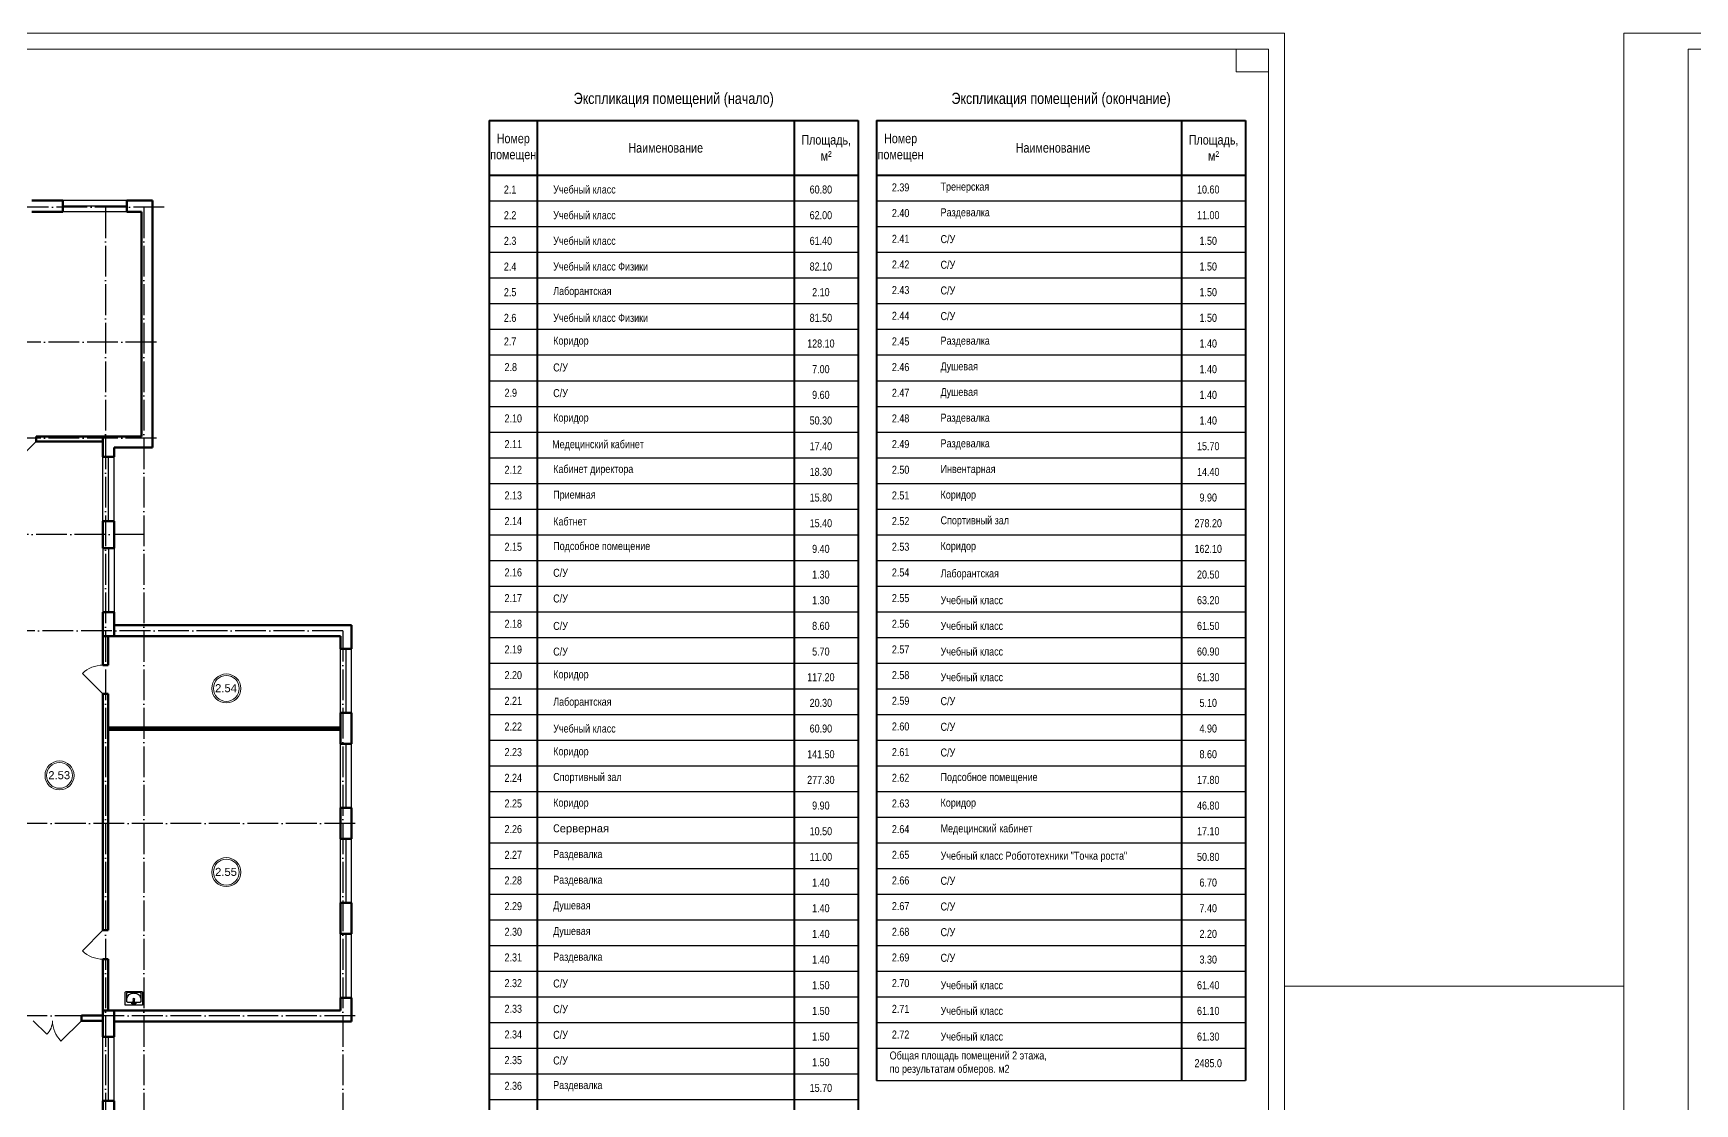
# Model space of a CAD drawing. Header units: millimetres. Extents: x 1982 to 10001982, y -1005230 to 4320529.
# Drawn here: x 2424440 to 2476205, y 1216815 to 1250181 of the extents above; entities that cross this region are included whole.
import ezdxf
from ezdxf.enums import TextEntityAlignment as Align

# ---------------------------------------------------------------- set-up
doc = ezdxf.new("R2010")
doc.units = ezdxf.units.MM
doc.linetypes.add('ACAD_ISO04W100', pattern=[30, 24, -3, 0, -3])
for name, color, linetype, lineweight in [('Level 50', 7, 'Continuous', 0), ('Двери', 250, 'Continuous', 5), ('Стены', 7, 'Continuous', 50)]:
    doc.layers.add(name, color=color, linetype=linetype, lineweight=lineweight)
for name, color, linetype in [('Окна', 127, 'Continuous'), ('Оси', 30, 'Continuous'), ('размеры оси', 163, 'Continuous')]:
    doc.layers.add(name, color=color, linetype=linetype)
doc.styles.add('_ТАБЛИЧНЫЙ(1-100)', font='arial.ttf', dxfattribs={"width": 0.8, "height": 300})
doc.styles.add('_ТЕКСТОВЫЙ', font='arial.ttf', dxfattribs={"width": 0.8})
doc.styles.add('Style-Arial', font='arial.ttf')

# ---------------------------------------------------------------- blocks, each defined once
blk = doc.blocks.new('Rac7')
at = {"color": 0}
for p, q in [((-39474, -23808), (-38988, -23808)), ((-39501, -24232), (-39501, -23830)), ((-38961, -24232), (-39501, -24232)), ((-39457, -23859), (-39457, -24115)), ((-39032, -23838), (-39430, -23838)), ((-39430, -24136), (-39253, -24136)), ((-39297, -24164), (-39253, -24164)), ((-39297, -24194), (-39297, -24164)), ((-39165, -24194), (-39297, -24194)), ((-39253, -24186), (-39253, -24094)), ((-39253, -24186), (-39209, -24186)), ((-39221, -23855), (-39241, -23855)), ((-39209, -24186), (-39209, -24094)), ((-39209, -24136), (-39032, -24136)), ((-39209, -24164), (-39165, -24164)), ((-39165, -24164), (-39165, -24194)), ((-39005, -24115), (-39005, -23859)), ((-39005, -23859), (-39005, -23859)), ((-38961, -23830), (-38961, -24232))]:
    blk.add_line(p, q, dxfattribs=at)
at = {"color": 0, "extrusion": (0, 0, -1)}
for centre, major_axis, start_param, end_param in [((-39474, -23830), (-27, 0), 0, 1.570796), ((-38988, -23830), (-27, 0), 1.570796, 3.141593), ((-39430, -23859), (-27, 0), 0, 1.570796), ((-39430, -24115), (-27, 0), -1.570796, 0), ((-39241, -24007), (-194, 0), 0, 1.570796), ((-39231, -24104), (-25.3, 0), 0.552816, 2.588777), ((-39221, -24007), (-194, 0), 1.570796, 3.141593), ((-39032, -23859), (-27, 0), 1.570796, 3.141593), ((-39032, -24115), (-27, 0), -3.141593, -1.570796)]:
    blk.add_ellipse(centre, major_axis=major_axis, ratio=0.785714, start_param=start_param, end_param=end_param, dxfattribs=at)
blk.add_ellipse((-39231, -24048), major_axis=(-27.9, 0), ratio=0.785714, dxfattribs=at)
blk = doc.blocks.new('*U49')
at = {"color": 7, "linetype": 'Continuous', "lineweight": 0}
for p, q in [((-63.075, 0), (-68.362, 0)), ((68.362, 0), (63.075, 0))]:
    blk.add_line(p, q, dxfattribs=at)
at = {"color": 7, "linetype": 'Continuous', "lineweight": 0, "flags": 128}
blk.add_lwpolyline([(63.075, 29.7), (63.075, -29.7), (-63.075, -29.7), (-63.075, 29.7), (63.075, 29.7)], close=True, dxfattribs=at)
at = {"layer": 'Level 50', "color": 7, "linetype": 'Continuous', "lineweight": 13}
for p, q in [((-61.075, 29.2), (-61.075, -29.2)), ((62.575, 29.2), (-61.075, 29.2)), ((61.575, 29.2), (61.575, 28.5)), ((62.575, 29.2), (62.575, -29.2)), ((61.575, 28.5), (62.575, 28.5))]:
    blk.add_line(p, q, dxfattribs=at)

msp = doc.modelspace()

# ---------------------------------------------------------------- linework, layer by layer
at = {"color": 0, "linetype": 'ByBlock', "lineweight": 40}
for p, q in [((2438644.978, 1247464.856), (2450144.978, 1247464.856)), ((2438644.978, 1247464.856), (2438644.978, 1215352.43)), ((2440144.978, 1247464.856), (2440144.978, 1215352.43)), ((2448144.978, 1247464.856), (2448144.978, 1215352.43)), ((2450144.978, 1247464.856), (2450144.978, 1215352.43)), ((2450713.051, 1247464.856), (2462213.051, 1247464.856)), ((2450713.051, 1247464.856), (2450713.051, 1217536.467)), ((2460213.051, 1247464.856), (2460213.051, 1217536.467)), ((2462213.051, 1247464.856), (2462213.051, 1217536.467)), ((2438644.978, 1245752.43), (2450144.978, 1245752.43)), ((2450713.051, 1245752.43), (2462213.051, 1245752.43))]:
    msp.add_line(p, q, dxfattribs=at)
at = {"color": 0, "linetype": 'ByBlock', "lineweight": -2}
for p, q in [((2438644.978, 1244952.43), (2450144.978, 1244952.43)), ((2450713.051, 1244952.43), (2462213.051, 1244952.43)), ((2438644.978, 1244152.43), (2450144.978, 1244152.43)), ((2450713.051, 1244152.43), (2462213.051, 1244152.43)), ((2438644.978, 1243352.43), (2450144.978, 1243352.43)), ((2450713.051, 1243352.43), (2462213.051, 1243352.43)), ((2438644.978, 1242552.43), (2450144.978, 1242552.43)), ((2450713.051, 1242552.43), (2462213.051, 1242552.43)), ((2438644.978, 1241752.43), (2450144.978, 1241752.43)), ((2450713.051, 1241752.43), (2462213.051, 1241752.43)), ((2438644.978, 1240952.43), (2450144.978, 1240952.43)), ((2450713.051, 1240952.43), (2462213.051, 1240952.43)), ((2438644.978, 1240152.43), (2450144.978, 1240152.43)), ((2450713.051, 1240152.43), (2462213.051, 1240152.43)), ((2438644.978, 1239352.43), (2450144.978, 1239352.43)), ((2450713.051, 1239352.43), (2462213.051, 1239352.43)), ((2438644.978, 1238552.43), (2450144.978, 1238552.43)), ((2450713.051, 1238552.43), (2462213.051, 1238552.43)), ((2438644.978, 1237752.43), (2450144.978, 1237752.43)), ((2450713.051, 1237752.43), (2462213.051, 1237752.43)), ((2438644.978, 1236952.43), (2450144.978, 1236952.43)), ((2450713.051, 1236952.43), (2462213.051, 1236952.43)), ((2438644.978, 1236152.43), (2450144.978, 1236152.43)), ((2450713.051, 1236152.43), (2462213.051, 1236152.43)), ((2438644.978, 1235352.43), (2450144.978, 1235352.43)), ((2450713.051, 1235352.43), (2462213.051, 1235352.43)), ((2438644.978, 1234552.43), (2450144.978, 1234552.43)), ((2450713.051, 1234552.43), (2462213.051, 1234552.43)), ((2438644.978, 1233752.43), (2450144.978, 1233752.43)), ((2450713.051, 1233752.43), (2462213.051, 1233752.43)), ((2438644.978, 1232952.43), (2450144.978, 1232952.43)), ((2450713.051, 1232952.43), (2462213.051, 1232952.43)), ((2438644.978, 1232152.43), (2450144.978, 1232152.43)), ((2450713.051, 1232152.43), (2462213.051, 1232152.43)), ((2438644.978, 1231352.43), (2450144.978, 1231352.43)), ((2450713.051, 1231352.43), (2462213.051, 1231352.43)), ((2438644.978, 1230552.43), (2450144.978, 1230552.43)), ((2450713.051, 1230552.43), (2462213.051, 1230552.43)), ((2438644.978, 1229752.43), (2450144.978, 1229752.43)), ((2450713.051, 1229752.43), (2462213.051, 1229752.43)), ((2438644.978, 1228952.43), (2450144.978, 1228952.43)), ((2450713.051, 1228952.43), (2462213.051, 1228952.43)), ((2438644.978, 1228152.43), (2450144.978, 1228152.43)), ((2450713.051, 1228152.43), (2462213.051, 1228152.43)), ((2438644.978, 1227352.43), (2450144.978, 1227352.43)), ((2450713.051, 1227352.43), (2462213.051, 1227352.43)), ((2438644.978, 1226552.43), (2450144.978, 1226552.43)), ((2450713.051, 1226552.43), (2462213.051, 1226552.43)), ((2438644.978, 1225752.43), (2450144.978, 1225752.43)), ((2450713.051, 1225752.43), (2462213.051, 1225752.43)), ((2438644.978, 1224952.43), (2450144.978, 1224952.43)), ((2450713.051, 1224952.43), (2462213.051, 1224952.43)), ((2438644.978, 1224152.43), (2450144.978, 1224152.43)), ((2450713.051, 1224152.43), (2462213.051, 1224152.43)), ((2438644.978, 1223352.43), (2450144.978, 1223352.43)), ((2450713.051, 1223352.43), (2462213.051, 1223352.43)), ((2438644.978, 1222552.43), (2450144.978, 1222552.43)), ((2450713.051, 1222552.43), (2462213.051, 1222552.43)), ((2438644.978, 1221752.43), (2450144.978, 1221752.43)), ((2450713.051, 1221752.43), (2462213.051, 1221752.43)), ((2438644.978, 1220952.43), (2450144.978, 1220952.43)), ((2450713.051, 1220952.43), (2462213.051, 1220952.43)), ((2438644.978, 1220152.43), (2450144.978, 1220152.43)), ((2450713.051, 1220152.43), (2462213.051, 1220152.43)), ((2438644.978, 1219352.43), (2450144.978, 1219352.43)), ((2450713.051, 1219352.43), (2462213.051, 1219352.43)), ((2438644.978, 1218552.43), (2450144.978, 1218552.43)), ((2450713.051, 1218552.43), (2462213.051, 1218552.43)), ((2450713.051, 1218552.43), (2462213.051, 1218552.43)), ((2438644.978, 1217752.43), (2450144.978, 1217752.43)), ((2438644.978, 1216952.43), (2450144.978, 1216952.43))]:
    msp.add_line(p, q, dxfattribs=at)
msp.add_line((2434010.421, 1219725.29), (2426610.421, 1219725.29))
at = {"color": 7, "linetype": 'Continuous', "lineweight": 13}
for centre, radius in [((2430456.897, 1229760.343), 452.013), ((2430456.897, 1229760.343), 402.013), ((2425260.017, 1227049.038), 452.013), ((2425260.017, 1227049.038), 402.013), ((2430456.897, 1224035.474), 452.013), ((2430456.897, 1224035.474), 402.013)]:
    msp.add_circle(centre, radius, dxfattribs=at)
at = {"layer": 'Двери'}
for p, q in [((2424529.252, 1237455.29), (2423892.856, 1236818.894)), ((2426610.425, 1229587.065), (2425974.026, 1230223.464)), ((2426610.425, 1222221.242), (2425974.026, 1221584.843)), ((2424440.421, 1219405.29), (2424864.685, 1218981.026)), ((2425940.421, 1219405.29), (2425304.025, 1218768.894))]:
    msp.add_line(p, q, dxfattribs=at)
for centre, radius, start, end in [((2426610.425, 1229587.065), 900.004, 90, 135), ((2426610.425, 1222221.242), 900.004, 225, 270), ((2424440.421, 1219405.29), 600, 315, 0), ((2425940.421, 1219405.29), 900, 180, 225)]:
    msp.add_arc(centre, radius, start, end, dxfattribs=at)
at = {"layer": 'Окна'}
for p, q in [((2427360.421, 1244965.29), (2425360.421, 1244965.29)), ((2427360.421, 1244790.29), (2425360.421, 1244790.29)), ((2427360.421, 1244615.29), (2425360.421, 1244615.29)), ((2426610.421, 1234975.29), (2426610.421, 1236975.29)), ((2426785.421, 1234975.29), (2426785.421, 1236975.29)), ((2426960.421, 1234975.29), (2426960.421, 1236975.29)), ((2426610.421, 1234865.29), (2426610.421, 1234975.29)), ((2426960.421, 1234865.29), (2426960.421, 1234975.29)), ((2426610.421, 1234135.29), (2426610.421, 1232135.29)), ((2426785.421, 1234135.29), (2426785.421, 1232135.29)), ((2426960.421, 1234135.29), (2426960.421, 1232135.29)), ((2434010.421, 1228995.29), (2434010.421, 1230995.29)), ((2434185.421, 1228995.29), (2434185.421, 1230995.29)), ((2434360.421, 1228995.29), (2434360.421, 1230995.29)), ((2434010.421, 1226035.29), (2434010.421, 1228035.29)), ((2434185.421, 1226035.29), (2434185.421, 1228035.29)), ((2434360.421, 1226035.29), (2434360.421, 1228035.29)), ((2434010.421, 1223075.29), (2434010.421, 1225075.29)), ((2434185.421, 1223075.29), (2434185.421, 1225075.29)), ((2434360.421, 1223075.29), (2434360.421, 1225075.29)), ((2434010.421, 1220115.29), (2434010.421, 1222115.29)), ((2434185.421, 1220115.29), (2434185.421, 1222115.29)), ((2434360.421, 1220115.29), (2434360.421, 1222115.29)), ((2426610.421, 1216905.29), (2426610.421, 1218905.29)), ((2426785.421, 1216905.29), (2426785.421, 1218905.29)), ((2426960.421, 1216905.29), (2426960.421, 1218905.29))]:
    msp.add_line(p, q, dxfattribs=at)
at = {"layer": 'Оси', "linetype": 'ACAD_ISO04W100', "ltscale": 40}
for p, q in [((2428521.122, 1244755.29), (2343540.724, 1244755.29)), ((2426690.421, 1244755.29), (2426690.421, 1200733.913)), ((2427890.421, 1244755.29), (2427890.421, 1200733.913)), ((2428276.32, 1240555.29), (2343540.724, 1240555.29)), ((2428276.32, 1237555.29), (2343540.724, 1237555.29)), ((2427890.421, 1234555.29), (2343540.724, 1234555.29)), ((2434090.421, 1231555.29), (2343540.724, 1231555.29)), ((2434090.421, 1231555.29), (2434090.421, 1200733.913)), ((2434475.298, 1225555.29), (2343540.724, 1225555.29)), ((2434475.298, 1219555.29), (2343540.724, 1219555.29))]:
    msp.add_line(p, q, dxfattribs=at)
at = {"layer": 'размеры оси', "color": 7, "lineweight": 30}
msp.add_line((2450713.051, 1217536.467), (2462213.051, 1217536.467), dxfattribs=at)
at = {"layer": 'Стены'}
for p, q in [((2425360.421, 1244965.29), (2424400.421, 1244965.29)), ((2425360.421, 1244615.29), (2425360.421, 1244965.29)), ((2428160.421, 1244965.29), (2427360.421, 1244965.29)), ((2427360.421, 1244615.29), (2427360.421, 1244965.29)), ((2428160.421, 1244965.29), (2428160.421, 1237265.29)), ((2425360.421, 1244615.29), (2424400.421, 1244615.29)), ((2427810.421, 1244615.29), (2427360.421, 1244615.29)), ((2427810.421, 1244615.29), (2427810.421, 1237615.29)), ((2424529.252, 1237615.29), (2427810.421, 1237615.29)), ((2424529.252, 1237615.29), (2424529.252, 1237455.29)), ((2424529.252, 1237455.29), (2426610.421, 1237455.29)), ((2426610.421, 1236975.29), (2426610.421, 1237615.29)), ((2428160.421, 1237265.29), (2426960.421, 1237265.29)), ((2426960.421, 1236975.29), (2426960.421, 1237265.29)), ((2426610.421, 1236975.29), (2426960.421, 1236975.29)), ((2426610.421, 1234135.29), (2426610.421, 1234975.29)), ((2426610.421, 1234975.29), (2426960.421, 1234975.29)), ((2426960.421, 1234135.29), (2426960.421, 1234975.29)), ((2426610.421, 1234135.29), (2426960.421, 1234135.29)), ((2426610.421, 1230487.073), (2426610.421, 1232135.29)), ((2426610.421, 1232135.29), (2426960.421, 1232135.29)), ((2426960.421, 1231385.29), (2426960.421, 1232135.29)), ((2434360.421, 1231735.29), (2426960.421, 1231735.29)), ((2434360.421, 1230995.29), (2434360.421, 1231735.29)), ((2434010.421, 1231385.29), (2426610.421, 1231385.29)), ((2426770.421, 1230487.073), (2426770.421, 1231385.29)), ((2426960.421, 1231385.29), (2434010.421, 1231385.29)), ((2434010.421, 1230995.29), (2434010.421, 1231385.29)), ((2434360.421, 1230995.29), (2434010.421, 1230995.29)), ((2426610.421, 1230487.073), (2426770.421, 1230487.073)), ((2426610.421, 1222221.234), (2426610.421, 1229587.073)), ((2426610.421, 1229587.073), (2426770.421, 1229587.073)), ((2426770.421, 1222221.234), (2426770.421, 1229587.073)), ((2434010.421, 1228035.29), (2434010.421, 1228995.29)), ((2434360.421, 1228995.29), (2434010.421, 1228995.29)), ((2434360.421, 1228035.29), (2434360.421, 1228995.29)), ((2434010.421, 1228545.29), (2426770.421, 1228545.29)), ((2434010.421, 1228465.29), (2426770.421, 1228465.29)), ((2434360.421, 1228035.29), (2434010.421, 1228035.29)), ((2434010.421, 1225075.29), (2434010.421, 1226035.29)), ((2434360.421, 1226035.29), (2434010.421, 1226035.29)), ((2434360.421, 1225075.29), (2434360.421, 1226035.29)), ((2434360.421, 1225075.29), (2434010.421, 1225075.29)), ((2434010.421, 1222115.29), (2434010.421, 1223075.29)), ((2434360.421, 1223075.29), (2434010.421, 1223075.29)), ((2434360.421, 1222115.29), (2434360.421, 1223075.29)), ((2426610.421, 1222221.234), (2426770.421, 1222221.234)), ((2434360.421, 1222115.29), (2434010.421, 1222115.29)), ((2426610.421, 1219405.29), (2426610.421, 1221321.234)), ((2426610.421, 1221321.234), (2426770.421, 1221321.234)), ((2426770.421, 1219725.29), (2426770.421, 1221321.234)), ((2434010.421, 1219725.29), (2434010.421, 1220115.29)), ((2434360.421, 1220115.29), (2434010.421, 1220115.29)), ((2434360.421, 1219375.29), (2434360.421, 1220115.29)), ((2426610.421, 1219725.29), (2434010.421, 1219725.29)), ((2426960.421, 1219375.29), (2426960.421, 1219725.29)), ((2425940.421, 1219565.29), (2426610.421, 1219565.29)), ((2425940.421, 1219565.29), (2425940.421, 1219405.29)), ((2425940.421, 1219405.29), (2426610.421, 1219405.29)), ((2426610.421, 1218905.29), (2426610.421, 1219405.29)), ((2426960.421, 1218905.29), (2426960.421, 1219375.29)), ((2434360.421, 1219375.29), (2426960.421, 1219375.29)), ((2426610.421, 1218905.29), (2426960.421, 1218905.29)), ((2426610.421, 1216205.29), (2426610.421, 1216905.29)), ((2426610.421, 1216905.29), (2426960.421, 1216905.29)), ((2426960.421, 1216205.29), (2426960.421, 1216905.29))]:
    msp.add_line(p, q, dxfattribs=at)

# ---------------------------------------------------------------- block references
at = {"layer": 'Level 50', "color": 7, "linetype": 'Continuous', "lineweight": 13, "xscale": 1000, "yscale": 1000, "zscale": 1000}
for p in [(2400346.849, 1220481.21), (2537071.824, 1220481.21)]:
    msp.add_blockref('*U49', p, dxfattribs=at)
at = {"layer": 'размеры оси', "color": 7, "lineweight": 0}
msp.add_blockref('Rac7', (2466806.513, 1244121.689), dxfattribs=at)

# ---------------------------------------------------------------- texts
at = {"color": 7, "linetype": 'Continuous', "lineweight": 13, "style": 'Style-Arial'}
for s, p in [('2.54', (2430106.784, 1229893.093)), ('2.53', (2424909.904, 1227181.787)), ('2.55', (2430106.784, 1224168.224))]:
    msp.add_text(s, height=250, dxfattribs=at).set_placement(p, align=Align.TOP_LEFT)
at = {"color": 0, "linetype": 'ByBlock', "lineweight": -2, "attachment_point": 5}
for s, insert, char_height, width, style in [('Экспликация помещений (начало)', (2444394.978, 1248098.189), 350, 10900, '_ТЕКСТОВЫЙ'), ('Экспликация помещений (окончание)', (2456463.051, 1248098.189), 350, 10900, '_ТЕКСТОВЫЙ'), ('Номер помещен', (2439394.978, 1246608.643), 300, 1300, '_ТАБЛИЧНЫЙ(1-100)'), ('Площадь, м²', (2449144.978, 1246608.643), 300, 1800, '_ТАБЛИЧНЫЙ(1-100)'), ('Номер помещен', (2451463.051, 1246608.643), 300, 1300, '_ТАБЛИЧНЫЙ(1-100)'), ('Площадь, м²', (2461213.051, 1246608.643), 300, 1800, '_ТАБЛИЧНЫЙ(1-100)'), ('Наименование', (2444144.978, 1246608.643), 300, 7800, '_ТАБЛИЧНЫЙ(1-100)'), ('Наименование', (2456213.051, 1246608.643), 300, 7800, '_ТАБЛИЧНЫЙ(1-100)'), ('\\pxql;Учебный класс', (2447063.596, 1245308.889), 250, 12845.89456, '_ТАБЛИЧНЫЙ(1-100)'), ('\\pxql;2.39', (2455091.33, 1245374.201), 250, 7800, '_ТАБЛИЧНЫЙ(1-100)'), ('\\pxql;Тренерская', (2459131.668, 1245362.745), 250, 12845.89456, '_ТАБЛИЧНЫЙ(1-100)'), ('2.1', (2439297.336, 1245308.889), 250, 7800, '_ТАБЛИЧНЫЙ(1-100)'), ('60.80', (2448978.902, 1245308.889), 250, 7800, '_ТАБЛИЧНЫЙ(1-100)'), ('10.60', (2461046.975, 1245308.889), 250, 7800, '_ТАБЛИЧНЫЙ(1-100)'), ('2.2', (2439297.336, 1244508.889), 250, 7800, '_ТАБЛИЧНЫЙ(1-100)'), ('\\pxql;Учебный класс', (2447063.596, 1244508.889), 250, 12845.89456, '_ТАБЛИЧНЫЙ(1-100)'), ('62.00', (2448978.902, 1244508.889), 250, 7800, '_ТАБЛИЧНЫЙ(1-100)'), ('\\pxql;2.40', (2455091.33, 1244574.201), 250, 7800, '_ТАБЛИЧНЫЙ(1-100)'), ('\\pxql;Раздевалка', (2459131.668, 1244562.745), 250, 12845.89456, '_ТАБЛИЧНЫЙ(1-100)'), ('11.00', (2461046.975, 1244508.889), 250, 7800, '_ТАБЛИЧНЫЙ(1-100)'), ('\\pxql;2.41', (2455091.33, 1243774.201), 250, 7800, '_ТАБЛИЧНЫЙ(1-100)'), ('\\pxql;С/У', (2459131.668, 1243762.745), 250, 12845.89456, '_ТАБЛИЧНЫЙ(1-100)'), ('2.3', (2439297.336, 1243708.889), 250, 7800, '_ТАБЛИЧНЫЙ(1-100)'), ('\\pxql;Учебный класс', (2447063.596, 1243708.889), 250, 12845.89456, '_ТАБЛИЧНЫЙ(1-100)'), ('61.40', (2448978.902, 1243708.889), 250, 7800, '_ТАБЛИЧНЫЙ(1-100)'), ('1.50', (2461046.975, 1243708.889), 250, 7800, '_ТАБЛИЧНЫЙ(1-100)'), ('2.4', (2439297.336, 1242908.889), 250, 7800, '_ТАБЛИЧНЫЙ(1-100)'), ('\\pxql;Учебный класс Физики', (2447063.596, 1242908.889), 250, 12845.89456, '_ТАБЛИЧНЫЙ(1-100)'), ('82.10', (2448978.902, 1242908.889), 250, 7800, '_ТАБЛИЧНЫЙ(1-100)'), ('\\pxql;2.42', (2455091.33, 1242974.201), 250, 7800, '_ТАБЛИЧНЫЙ(1-100)'), ('\\pxql;С/У', (2459131.668, 1242962.745), 250, 12845.89456, '_ТАБЛИЧНЫЙ(1-100)'), ('1.50', (2461046.975, 1242908.889), 250, 7800, '_ТАБЛИЧНЫЙ(1-100)'), ('2.5', (2439297.336, 1242108.889), 250, 7800, '_ТАБЛИЧНЫЙ(1-100)'), ('\\pxql;Лаборантская', (2447063.596, 1242108.889), 250, 12845.89456, '_ТАБЛИЧНЫЙ(1-100)'), ('2.10', (2448978.902, 1242108.889), 250, 7800, '_ТАБЛИЧНЫЙ(1-100)'), ('\\pxql;2.43', (2455091.33, 1242174.201), 250, 7800, '_ТАБЛИЧНЫЙ(1-100)'), ('\\pxql;С/У', (2459131.668, 1242162.745), 250, 12845.89456, '_ТАБЛИЧНЫЙ(1-100)'), ('1.50', (2461046.975, 1242108.889), 250, 7800, '_ТАБЛИЧНЫЙ(1-100)'), ('2.6', (2439297.336, 1241308.889), 250, 7800, '_ТАБЛИЧНЫЙ(1-100)'), ('\\pxql;Учебный класс Физики', (2447063.596, 1241308.889), 250, 12845.89456, '_ТАБЛИЧНЫЙ(1-100)'), ('81.50', (2448978.902, 1241308.889), 250, 7800, '_ТАБЛИЧНЫЙ(1-100)'), ('\\pxql;2.44', (2455091.33, 1241374.201), 250, 7800, '_ТАБЛИЧНЫЙ(1-100)'), ('\\pxql;С/У', (2459131.668, 1241362.745), 250, 12845.89456, '_ТАБЛИЧНЫЙ(1-100)'), ('1.50', (2461046.975, 1241308.889), 250, 7800, '_ТАБЛИЧНЫЙ(1-100)'), ('2.7', (2439297.336, 1240574.201), 250, 7800, '_ТАБЛИЧНЫЙ(1-100)'), ('\\pxql;Коридор', (2447063.596, 1240562.745), 250, 12845.89456, '_ТАБЛИЧНЫЙ(1-100)'), ('128.10', (2448978.902, 1240508.889), 250, 7800, '_ТАБЛИЧНЫЙ(1-100)'), ('\\pxql;2.45', (2455091.33, 1240574.201), 250, 7800, '_ТАБЛИЧНЫЙ(1-100)'), ('\\pxql;Раздевалка', (2459131.668, 1240562.745), 250, 12845.89456, '_ТАБЛИЧНЫЙ(1-100)'), ('1.40', (2461046.975, 1240508.889), 250, 7800, '_ТАБЛИЧНЫЙ(1-100)'), ('\\pxql;2.8', (2443023.257, 1239774.201), 250, 7800, '_ТАБЛИЧНЫЙ(1-100)'), ('\\pxql;С/У', (2447063.596, 1239762.745), 250, 12845.89456, '_ТАБЛИЧНЫЙ(1-100)'), ('7.00', (2448978.902, 1239708.889), 250, 7800, '_ТАБЛИЧНЫЙ(1-100)'), ('\\pxql;2.46', (2455091.33, 1239774.201), 250, 7800, '_ТАБЛИЧНЫЙ(1-100)'), ('\\pxql;Душевая', (2459131.668, 1239762.745), 250, 12845.89456, '_ТАБЛИЧНЫЙ(1-100)'), ('1.40', (2461046.975, 1239708.889), 250, 7800, '_ТАБЛИЧНЫЙ(1-100)'), ('\\pxql;2.9', (2443023.257, 1238974.201), 250, 7800, '_ТАБЛИЧНЫЙ(1-100)'), ('\\pxql;С/У', (2447063.596, 1238962.745), 250, 12845.89456, '_ТАБЛИЧНЫЙ(1-100)'), ('9.60', (2448978.902, 1238908.889), 250, 7800, '_ТАБЛИЧНЫЙ(1-100)'), ('\\pxql;2.47', (2455091.33, 1238974.201), 250, 7800, '_ТАБЛИЧНЫЙ(1-100)'), ('\\pxql;Душевая', (2459131.668, 1238962.745), 250, 12845.89456, '_ТАБЛИЧНЫЙ(1-100)'), ('1.40', (2461046.975, 1238908.889), 250, 7800, '_ТАБЛИЧНЫЙ(1-100)'), ('\\pxql;2.10', (2443023.257, 1238174.201), 250, 7800, '_ТАБЛИЧНЫЙ(1-100)'), ('\\pxql;Коридор', (2447063.596, 1238162.745), 250, 12845.89456, '_ТАБЛИЧНЫЙ(1-100)'), ('50.30', (2448978.902, 1238108.889), 250, 7800, '_ТАБЛИЧНЫЙ(1-100)'), ('\\pxql;2.48', (2455091.33, 1238174.201), 250, 7800, '_ТАБЛИЧНЫЙ(1-100)'), ('\\pxql;Раздевалка', (2459131.668, 1238162.745), 250, 12845.89456, '_ТАБЛИЧНЫЙ(1-100)'), ('1.40', (2461046.975, 1238108.889), 250, 7800, '_ТАБЛИЧНЫЙ(1-100)'), ('\\pxql;2.11', (2443023.257, 1237374.201), 250, 7800, '_ТАБЛИЧНЫЙ(1-100)'), ('\\pxql;Медецинский кабинет', (2447031.069, 1237336.198), 250, 12845.89456, '_ТАБЛИЧНЫЙ(1-100)'), ('17.40', (2448978.902, 1237308.889), 250, 7800, '_ТАБЛИЧНЫЙ(1-100)'), ('\\pxql;2.49', (2455091.33, 1237374.201), 250, 7800, '_ТАБЛИЧНЫЙ(1-100)'), ('\\pxql;Раздевалка', (2459131.668, 1237362.745), 250, 12845.89456, '_ТАБЛИЧНЫЙ(1-100)'), ('15.70', (2461046.975, 1237308.889), 250, 7800, '_ТАБЛИЧНЫЙ(1-100)'), ('\\pxql;2.12', (2443023.257, 1236574.201), 250, 7800, '_ТАБЛИЧНЫЙ(1-100)'), ('\\pxql;Кабинет директора', (2447063.596, 1236562.745), 250, 12845.89456, '_ТАБЛИЧНЫЙ(1-100)'), ('\\pxql;2.50', (2455091.33, 1236574.201), 250, 7800, '_ТАБЛИЧНЫЙ(1-100)'), ('\\pxql;Инвентарная ', (2459131.668, 1236562.745), 250, 12845.89456, '_ТАБЛИЧНЫЙ(1-100)'), ('18.30', (2448978.902, 1236508.889), 250, 7800, '_ТАБЛИЧНЫЙ(1-100)'), ('14.40', (2461046.975, 1236508.889), 250, 7800, '_ТАБЛИЧНЫЙ(1-100)'), ('\\pxql;2.13', (2443023.257, 1235774.201), 250, 7800, '_ТАБЛИЧНЫЙ(1-100)'), ('\\pxql;Приемная', (2447063.596, 1235762.745), 250, 12845.89456, '_ТАБЛИЧНЫЙ(1-100)'), ('15.80', (2448978.902, 1235708.889), 250, 7800, '_ТАБЛИЧНЫЙ(1-100)'), ('\\pxql;2.51', (2455091.33, 1235774.201), 250, 7800, '_ТАБЛИЧНЫЙ(1-100)'), ('\\pxql;Коридор', (2459131.668, 1235762.745), 250, 12845.89456, '_ТАБЛИЧНЫЙ(1-100)'), ('9.90', (2461046.975, 1235708.889), 250, 7800, '_ТАБЛИЧНЫЙ(1-100)'), ('\\pxql;2.14', (2443023.257, 1234974.201), 250, 7800, '_ТАБЛИЧНЫЙ(1-100)'), ('\\pxql;Кабтнет', (2447063.596, 1234962.745), 250, 12845.89456, '_ТАБЛИЧНЫЙ(1-100)'), ('\\pxql;2.52', (2455091.33, 1234974.201), 250, 7800, '_ТАБЛИЧНЫЙ(1-100)'), ('\\pxql;Спортивный зал', (2459131.668, 1234962.745), 250, 12845.89456, '_ТАБЛИЧНЫЙ(1-100)'), ('15.40', (2448978.902, 1234908.889), 250, 7800, '_ТАБЛИЧНЫЙ(1-100)'), ('278.20', (2461046.975, 1234908.889), 250, 7800, '_ТАБЛИЧНЫЙ(1-100)'), ('\\pxql;2.15', (2443023.257, 1234174.201), 250, 7800, '_ТАБЛИЧНЫЙ(1-100)'), ('\\pxql;Подсобное помещение', (2447063.596, 1234162.745), 250, 12845.89456, '_ТАБЛИЧНЫЙ(1-100)'), ('9.40', (2448978.902, 1234108.889), 250, 7800, '_ТАБЛИЧНЫЙ(1-100)'), ('\\pxql;2.53', (2455091.33, 1234174.201), 250, 7800, '_ТАБЛИЧНЫЙ(1-100)'), ('\\pxql;Коридор', (2459131.668, 1234162.745), 250, 12845.89456, '_ТАБЛИЧНЫЙ(1-100)'), ('162.10', (2461046.975, 1234108.889), 250, 7800, '_ТАБЛИЧНЫЙ(1-100)'), ('\\pxql;2.16', (2443023.257, 1233374.201), 250, 7800, '_ТАБЛИЧНЫЙ(1-100)'), ('\\pxql;С/У', (2447063.596, 1233362.745), 250, 12845.89456, '_ТАБЛИЧНЫЙ(1-100)'), ('1.30', (2448978.902, 1233308.889), 250, 7800, '_ТАБЛИЧНЫЙ(1-100)'), ('\\pxql;2.54', (2455091.33, 1233374.201), 250, 7800, '_ТАБЛИЧНЫЙ(1-100)'), ('\\pxql;Лаборантская', (2459131.668, 1233308.889), 250, 12845.89456, '_ТАБЛИЧНЫЙ(1-100)'), ('20.50', (2461046.975, 1233308.889), 250, 7800, '_ТАБЛИЧНЫЙ(1-100)'), ('\\pxql;2.17', (2443023.257, 1232574.201), 250, 7800, '_ТАБЛИЧНЫЙ(1-100)'), ('\\pxql;С/У', (2447063.596, 1232562.745), 250, 12845.89456, '_ТАБЛИЧНЫЙ(1-100)'), ('1.30', (2448978.902, 1232508.889), 250, 7800, '_ТАБЛИЧНЫЙ(1-100)'), ('\\pxql;2.55', (2455091.33, 1232574.201), 250, 7800, '_ТАБЛИЧНЫЙ(1-100)'), ('\\pxql;Учебный класс ', (2459131.668, 1232508.889), 250, 12845.89456, '_ТАБЛИЧНЫЙ(1-100)'), ('63.20', (2461046.975, 1232508.889), 250, 7800, '_ТАБЛИЧНЫЙ(1-100)'), ('\\pxql;2.18', (2443023.257, 1231774.201), 250, 7800, '_ТАБЛИЧНЫЙ(1-100)'), ('\\pxql;С/У', (2447063.596, 1231706.532), 250, 12845.89456, '_ТАБЛИЧНЫЙ(1-100)'), ('8.60', (2448978.902, 1231708.889), 250, 7800, '_ТАБЛИЧНЫЙ(1-100)'), ('\\pxql;2.56', (2455091.33, 1231774.201), 250, 7800, '_ТАБЛИЧНЫЙ(1-100)'), ('\\pxql;Учебный класс ', (2459131.668, 1231708.889), 250, 12845.89456, '_ТАБЛИЧНЫЙ(1-100)'), ('61.50', (2461046.975, 1231708.889), 250, 7800, '_ТАБЛИЧНЫЙ(1-100)'), ('\\pxql;2.19', (2443023.257, 1230974.201), 250, 7800, '_ТАБЛИЧНЫЙ(1-100)'), ('\\pxql;С/У', (2447063.596, 1230906.532), 250, 12845.89456, '_ТАБЛИЧНЫЙ(1-100)'), ('5.70', (2448978.902, 1230908.889), 250, 7800, '_ТАБЛИЧНЫЙ(1-100)'), ('\\pxql;2.57', (2455091.33, 1230974.201), 250, 7800, '_ТАБЛИЧНЫЙ(1-100)'), ('\\pxql;Учебный класс ', (2459131.668, 1230908.889), 250, 12845.89456, '_ТАБЛИЧНЫЙ(1-100)'), ('60.90', (2461046.975, 1230908.889), 250, 7800, '_ТАБЛИЧНЫЙ(1-100)'), ('\\pxql;2.20', (2443023.257, 1230174.201), 250, 7800, '_ТАБЛИЧНЫЙ(1-100)'), ('\\pxql;Коридор', (2447063.596, 1230162.745), 250, 12845.89456, '_ТАБЛИЧНЫЙ(1-100)'), ('117.20', (2448978.902, 1230108.889), 250, 7800, '_ТАБЛИЧНЫЙ(1-100)'), ('\\pxql;2.58', (2455091.33, 1230174.201), 250, 7800, '_ТАБЛИЧНЫЙ(1-100)'), ('\\pxql;Учебный класс ', (2459131.668, 1230108.889), 250, 12845.89456, '_ТАБЛИЧНЫЙ(1-100)'), ('61.30', (2461046.975, 1230108.889), 250, 7800, '_ТАБЛИЧНЫЙ(1-100)'), ('\\pxql;2.21', (2443023.257, 1229374.201), 250, 7800, '_ТАБЛИЧНЫЙ(1-100)'), ('\\pxql;Лаборантская', (2447063.596, 1229308.889), 250, 12845.89456, '_ТАБЛИЧНЫЙ(1-100)'), ('20.30', (2448978.902, 1229308.889), 250, 7800, '_ТАБЛИЧНЫЙ(1-100)'), ('\\pxql;2.59', (2455091.33, 1229374.201), 250, 7800, '_ТАБЛИЧНЫЙ(1-100)'), ('\\pxql;С/У', (2459131.668, 1229362.745), 250, 12845.89456, '_ТАБЛИЧНЫЙ(1-100)'), ('5.10', (2461046.975, 1229308.889), 250, 7800, '_ТАБЛИЧНЫЙ(1-100)'), ('\\pxql;2.22', (2443023.257, 1228574.201), 250, 7800, '_ТАБЛИЧНЫЙ(1-100)'), ('\\pxql;Учебный класс ', (2447063.596, 1228508.889), 250, 12845.89456, '_ТАБЛИЧНЫЙ(1-100)'), ('60.90', (2448978.902, 1228508.889), 250, 7800, '_ТАБЛИЧНЫЙ(1-100)'), ('\\pxql;2.60', (2455091.33, 1228574.201), 250, 7800, '_ТАБЛИЧНЫЙ(1-100)'), ('\\pxql;С/У', (2459131.668, 1228562.745), 250, 12845.89456, '_ТАБЛИЧНЫЙ(1-100)'), ('4.90', (2461046.975, 1228508.889), 250, 7800, '_ТАБЛИЧНЫЙ(1-100)'), ('\\pxql;2.23', (2443023.257, 1227774.201), 250, 7800, '_ТАБЛИЧНЫЙ(1-100)'), ('\\pxql;Коридор', (2447063.596, 1227762.745), 250, 12845.89456, '_ТАБЛИЧНЫЙ(1-100)'), ('\\pxql;2.61', (2455091.33, 1227774.201), 250, 7800, '_ТАБЛИЧНЫЙ(1-100)'), ('\\pxql;С/У', (2459131.668, 1227762.745), 250, 12845.89456, '_ТАБЛИЧНЫЙ(1-100)'), ('141.50', (2448978.902, 1227708.889), 250, 7800, '_ТАБЛИЧНЫЙ(1-100)'), ('8.60', (2461046.975, 1227708.889), 250, 7800, '_ТАБЛИЧНЫЙ(1-100)'), ('\\pxql;2.24', (2443023.257, 1226974.201), 250, 7800, '_ТАБЛИЧНЫЙ(1-100)'), ('\\pxql;Спортивный зал', (2447063.596, 1226962.745), 250, 12845.89456, '_ТАБЛИЧНЫЙ(1-100)'), ('277.30', (2448978.902, 1226908.889), 250, 7800, '_ТАБЛИЧНЫЙ(1-100)'), ('\\pxql;2.62', (2455091.33, 1226974.201), 250, 7800, '_ТАБЛИЧНЫЙ(1-100)'), ('\\pxql;Подсобное помещение', (2459131.668, 1226962.745), 250, 12845.89456, '_ТАБЛИЧНЫЙ(1-100)'), ('17.80', (2461046.975, 1226908.889), 250, 7800, '_ТАБЛИЧНЫЙ(1-100)'), ('\\pxql;2.25', (2443023.257, 1226174.201), 250, 7800, '_ТАБЛИЧНЫЙ(1-100)'), ('\\pxql;Коридор', (2447063.596, 1226162.745), 250, 12845.89456, '_ТАБЛИЧНЫЙ(1-100)'), ('\\pxql;2.63', (2455091.33, 1226174.201), 250, 7800, '_ТАБЛИЧНЫЙ(1-100)'), ('\\pxql;Коридор', (2459131.668, 1226162.745), 250, 12845.89456, '_ТАБЛИЧНЫЙ(1-100)'), ('9.90', (2448978.902, 1226108.889), 250, 7800, '_ТАБЛИЧНЫЙ(1-100)'), ('46.80', (2461046.975, 1226108.889), 250, 7800, '_ТАБЛИЧНЫЙ(1-100)'), ('\\pxql;2.26', (2443023.257, 1225374.201), 250, 7800, '_ТАБЛИЧНЫЙ(1-100)'), ('\\pxql;С{\\W1;\\C256;ерверная}', (2447063.596, 1225362.745), 250, 12845.89456, '_ТАБЛИЧНЫЙ(1-100)'), ('10.50', (2448978.902, 1225308.889), 250, 7800, '_ТАБЛИЧНЫЙ(1-100)'), ('\\pxql;2.64', (2455091.33, 1225374.201), 250, 7800, '_ТАБЛИЧНЫЙ(1-100)'), ('\\pxql;Медецинский кабинет', (2459131.668, 1225362.745), 250, 12845.89456, '_ТАБЛИЧНЫЙ(1-100)'), ('17.10', (2461046.975, 1225308.889), 250, 7800, '_ТАБЛИЧНЫЙ(1-100)'), ('\\pxql;2.27', (2443023.257, 1224574.201), 250, 7800, '_ТАБЛИЧНЫЙ(1-100)'), ('\\pxql;Раздевалка', (2447063.596, 1224562.745), 250, 12845.89456, '_ТАБЛИЧНЫЙ(1-100)'), ('11.00', (2448978.902, 1224508.889), 250, 7800, '_ТАБЛИЧНЫЙ(1-100)'), ('\\pxql;2.65', (2455091.33, 1224574.201), 250, 7800, '_ТАБЛИЧНЫЙ(1-100)'), ('\\pxql;Учебный класс Робототехники "Точка роста"', (2459131.668, 1224508.889), 250, 12845.89456, '_ТАБЛИЧНЫЙ(1-100)'), ('50.80', (2461046.975, 1224508.889), 250, 7800, '_ТАБЛИЧНЫЙ(1-100)'), ('\\pxql;2.28', (2443023.257, 1223774.201), 250, 7800, '_ТАБЛИЧНЫЙ(1-100)'), ('\\pxql;Раздевалка', (2447063.596, 1223762.745), 250, 12845.89456, '_ТАБЛИЧНЫЙ(1-100)'), ('1.40', (2448978.902, 1223708.889), 250, 7800, '_ТАБЛИЧНЫЙ(1-100)'), ('\\pxql;2.66', (2455091.33, 1223774.201), 250, 7800, '_ТАБЛИЧНЫЙ(1-100)'), ('\\pxql;С/У', (2459131.668, 1223762.745), 250, 12845.89456, '_ТАБЛИЧНЫЙ(1-100)'), ('6.70', (2461046.975, 1223708.889), 250, 7800, '_ТАБЛИЧНЫЙ(1-100)'), ('\\pxql;2.29', (2443023.257, 1222974.201), 250, 7800, '_ТАБЛИЧНЫЙ(1-100)'), ('\\pxql;Душевая', (2447063.596, 1222962.745), 250, 12845.89456, '_ТАБЛИЧНЫЙ(1-100)'), ('1.40', (2448978.902, 1222908.889), 250, 7800, '_ТАБЛИЧНЫЙ(1-100)'), ('\\pxql;2.67', (2455091.33, 1222974.201), 250, 7800, '_ТАБЛИЧНЫЙ(1-100)'), ('\\pxql;С/У', (2459131.668, 1222962.745), 250, 12845.89456, '_ТАБЛИЧНЫЙ(1-100)'), ('7.40', (2461046.975, 1222908.889), 250, 7800, '_ТАБЛИЧНЫЙ(1-100)'), ('\\pxql;2.30', (2443023.257, 1222174.201), 250, 7800, '_ТАБЛИЧНЫЙ(1-100)'), ('\\pxql;Душевая', (2447063.596, 1222162.745), 250, 12845.89456, '_ТАБЛИЧНЫЙ(1-100)'), ('1.40', (2448978.902, 1222108.889), 250, 7800, '_ТАБЛИЧНЫЙ(1-100)'), ('\\pxql;2.68', (2455091.33, 1222174.201), 250, 7800, '_ТАБЛИЧНЫЙ(1-100)'), ('\\pxql;С/У', (2459131.668, 1222162.745), 250, 12845.89456, '_ТАБЛИЧНЫЙ(1-100)'), ('2.20', (2461046.975, 1222108.889), 250, 7800, '_ТАБЛИЧНЫЙ(1-100)'), ('\\pxql;2.31', (2443023.257, 1221374.201), 250, 7800, '_ТАБЛИЧНЫЙ(1-100)'), ('\\pxql;Раздевалка', (2447063.596, 1221362.745), 250, 12845.89456, '_ТАБЛИЧНЫЙ(1-100)'), ('1.40', (2448978.902, 1221308.889), 250, 7800, '_ТАБЛИЧНЫЙ(1-100)'), ('\\pxql;2.69', (2455091.33, 1221374.201), 250, 7800, '_ТАБЛИЧНЫЙ(1-100)'), ('\\pxql;С/У', (2459131.668, 1221362.745), 250, 12845.89456, '_ТАБЛИЧНЫЙ(1-100)'), ('3.30', (2461046.975, 1221308.889), 250, 7800, '_ТАБЛИЧНЫЙ(1-100)'), ('\\pxql;2.32', (2443023.257, 1220574.201), 250, 7800, '_ТАБЛИЧНЫЙ(1-100)'), ('\\pxql;С/У', (2447063.596, 1220562.745), 250, 12845.89456, '_ТАБЛИЧНЫЙ(1-100)'), ('1.50', (2448978.902, 1220508.889), 250, 7800, '_ТАБЛИЧНЫЙ(1-100)'), ('\\pxql;2.70', (2455091.33, 1220574.201), 250, 7800, '_ТАБЛИЧНЫЙ(1-100)'), ('\\pxql;Учебный класс ', (2459131.668, 1220508.889), 250, 12845.89456, '_ТАБЛИЧНЫЙ(1-100)'), ('61.40', (2461046.975, 1220508.889), 250, 7800, '_ТАБЛИЧНЫЙ(1-100)'), ('\\pxql;2.33', (2443023.257, 1219774.201), 250, 7800, '_ТАБЛИЧНЫЙ(1-100)'), ('\\pxql;С/У', (2447063.596, 1219762.745), 250, 12845.89456, '_ТАБЛИЧНЫЙ(1-100)'), ('1.50', (2448978.902, 1219708.889), 250, 7800, '_ТАБЛИЧНЫЙ(1-100)'), ('\\pxql;2.71', (2455091.33, 1219774.201), 250, 7800, '_ТАБЛИЧНЫЙ(1-100)'), ('\\pxql;Учебный класс ', (2459131.668, 1219708.889), 250, 12845.89456, '_ТАБЛИЧНЫЙ(1-100)'), ('61.10', (2461046.975, 1219708.889), 250, 7800, '_ТАБЛИЧНЫЙ(1-100)'), ('\\pxql;2.34', (2443023.257, 1218974.201), 250, 7800, '_ТАБЛИЧНЫЙ(1-100)'), ('\\pxql;С/У', (2447063.596, 1218962.745), 250, 12845.89456, '_ТАБЛИЧНЫЙ(1-100)'), ('\\pxql;2.72', (2455091.33, 1218974.201), 250, 7800, '_ТАБЛИЧНЫЙ(1-100)'), ('\\pxql;Учебный класс ', (2459131.668, 1218908.889), 250, 12845.89456, '_ТАБЛИЧНЫЙ(1-100)'), ('1.50', (2448978.902, 1218908.889), 250, 7800, '_ТАБЛИЧНЫЙ(1-100)'), ('61.30', (2461046.975, 1218908.889), 250, 7800, '_ТАБЛИЧНЫЙ(1-100)'), ('\\pxql;2.35', (2443023.257, 1218174.201), 250, 7800, '_ТАБЛИЧНЫЙ(1-100)'), ('\\pxql;С/У', (2447063.596, 1218162.745), 250, 12845.89456, '_ТАБЛИЧНЫЙ(1-100)'), ('1.50', (2448978.902, 1218108.889), 250, 7800, '_ТАБЛИЧНЫЙ(1-100)'), ('\\pxql;Общая площадь помещений 2 этажа, \\Pпо результатам обмеров. м2', (2457545.341, 1218075.748), 250, 12845.89456, '_ТАБЛИЧНЫЙ(1-100)'), ('2485.0', (2461046.975, 1218079.655), 250, 7800, '_ТАБЛИЧНЫЙ(1-100)'), ('\\pxql;2.36', (2443023.257, 1217374.201), 250, 7800, '_ТАБЛИЧНЫЙ(1-100)'), ('\\pxql;Раздевалка', (2447063.596, 1217362.745), 250, 12845.89456, '_ТАБЛИЧНЫЙ(1-100)'), ('15.70', (2448978.902, 1217308.889), 250, 7800, '_ТАБЛИЧНЫЙ(1-100)')]:
    msp.add_mtext(s, dxfattribs=dict(at, insert=insert, char_height=char_height, width=width, style=style))

doc.saveas('drawing.dxf')
